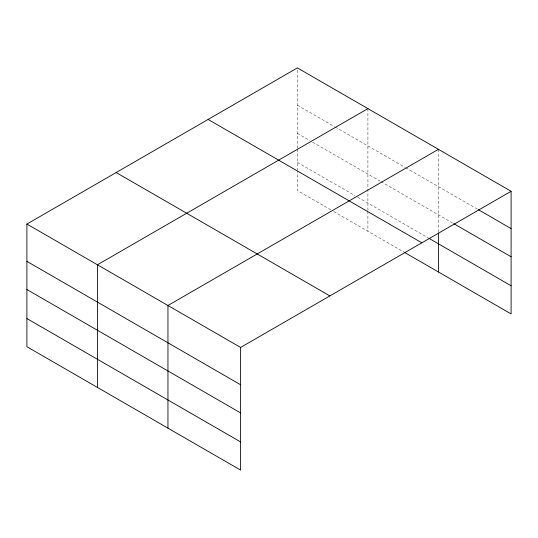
<?xml version="1.0" encoding="UTF-8"?>
<svg xmlns="http://www.w3.org/2000/svg" width="538" height="538" viewBox="0 0 538 538"><rect width="100%" height="100%" fill="white"/><g stroke="black" fill="none" stroke-linecap="round" stroke-linejoin="round"><path stroke-width="0.4" stroke-dasharray="2.69 2.02" d="M297.386 148.293L297.386 67.902M297.386 105.206L334.468 126.612M335.194 127.029L404.993 167.331M405.719 167.748L477.677 209.295M297.386 133.37L309.747 140.505M312.659 142.18L380.272 181.219M380.998 181.642L452.969 223.196M297.386 162.389L354.824 195.55M357.736 197.224L428.261 237.944M330.83 209.86L297.386 190.553L297.386 170.667M333.742 211.542L404.267 252.255M438.436 149.335L438.436 232.214M367.911 108.615L367.911 188.179M367.911 189.006L367.911 210.56M367.911 211.387L367.911 231.266M297.386 149.12L297.386 169.84"/><path stroke-width="0.81" d="M511.1 191.286L297.386 67.902L26.9 224.064L26.9 346.714L240.614 470.098L240.614 347.447L511.1 191.286L511.1 313.936L404.993 252.678M367.911 108.615L97.425 264.783L97.425 387.434M438.436 149.335L167.95 305.497L167.95 428.147M478.403 209.712L511.1 228.589M453.695 223.613L511.1 256.754M428.988 238.361L511.1 285.772M208.125 119.436L421.839 242.82M116.161 172.53L329.875 295.913M26.9 224.064L240.614 347.447M26.9 261.367L240.614 384.757M26.9 289.531L240.614 412.922M26.9 318.55L240.614 441.933M438.436 233.041L438.436 271.986"/></g></svg>
